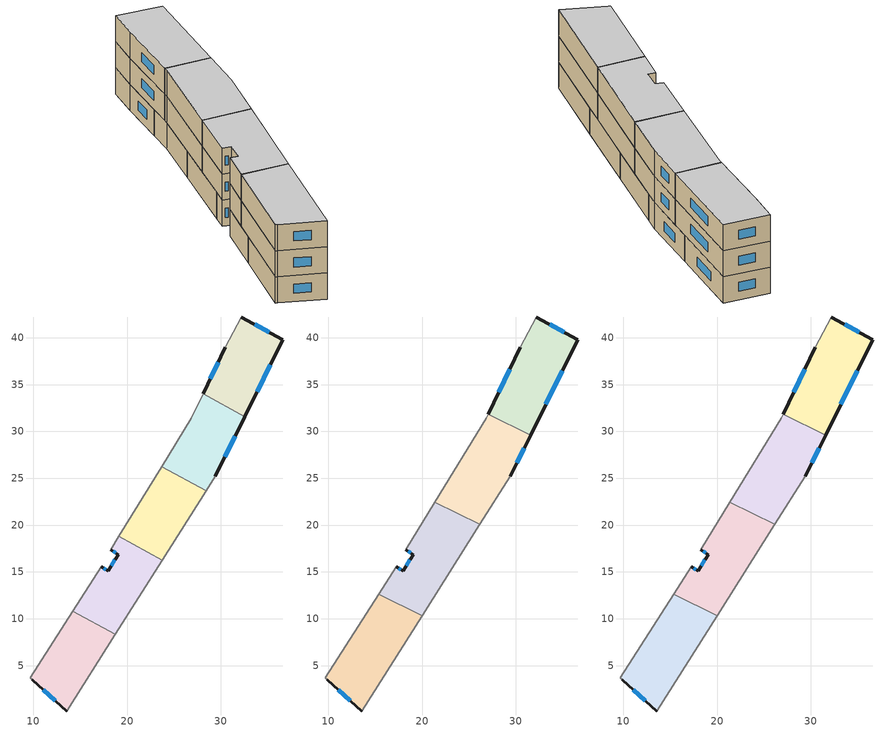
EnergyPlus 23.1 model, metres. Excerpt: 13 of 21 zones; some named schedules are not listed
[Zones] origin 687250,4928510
870c8e3164abf7e1_F0_dwelling_0
 floor ground (EU_floor_Construction): 18.72,8.33 13.54,0.16 9.87,3.52 9.68,3.71 14.21,10.8 z0
 wall outside (EU_wall_Construction): 9.87,3.52 13.54,0.16 z0:3
 wall adiabatic (EU_wall_Construction): 14.21,10.8 9.68,3.71 9.87,3.52 / 13.54,0.16 18.72,8.33 z0:3
 wall to 870c8e3164abf7e1_F0_dwelling_1 (EU_wall_Construction): 18.72,8.33 14.21,10.8 z0:3
 window (EU_Window_Construction): 11.06,2.42 12.35,1.25 z0.98:2.02
870c8e3164abf7e1_F0_dwelling_1
 floor ground (EU_floor_Construction): 23.75,16.26 18.72,8.33 14.21,10.8 17.26,15.57 17.97,15.11 19.04,16.86 18.27,17.38 19.14,18.8 z0
 wall outside (EU_wall_Construction): 18.27,17.38 19.04,16.86 17.97,15.11 17.26,15.57 z0:3
 wall to 870c8e3164abf7e1_F0_dwelling_2 (EU_wall_Construction): 23.75,16.26 19.14,18.8 z0:3
 wall adiabatic (EU_wall_Construction): 18.72,8.33 23.75,16.26 / 17.26,15.57 14.21,10.8 / 19.14,18.8 18.27,17.38 z0:3
 window (EU_Window_Construction): 17.74,15.25 17.49,15.42 / 18.69,16.29 18.32,15.67 / 18.52,17.21 18.79,17.03 z0.98:2.02
870c8e3164abf7e1_F0_dwelling_2
 floor ground (EU_floor_Construction): 28.44,23.65 23.75,16.26 19.14,18.8 23.7,26.25 z0
 wall adiabatic (EU_wall_Construction): 23.7,26.25 19.14,18.8 / 23.75,16.26 28.44,23.65 z0:3
 wall to 870c8e3164abf7e1_F0_dwelling_3 (EU_wall_Construction): 28.44,23.65 23.7,26.25 z0:3
870c8e3164abf7e1_F0_dwelling_3
 floor ground (EU_floor_Construction): 32.56,31.58 29.42,25.21 28.44,23.65 23.7,26.25 26.87,31.42 28.12,34.02 z0
 wall outside (EU_wall_Construction): 29.42,25.21 32.56,31.58 z0:3
 wall adiabatic (EU_wall_Construction): 28.44,23.65 29.42,25.21 / 28.12,34.02 26.87,31.42 23.7,26.25 z0:3
 wall to 870c8e3164abf7e1_F0_dwelling_4 (EU_wall_Construction): 32.56,31.58 28.12,34.02 z0:3
 window (EU_Window_Construction): 30.44,27.28 31.54,29.51 z0.98:2.02
870c8e3164abf7e1_F0_dwelling_4
 floor ground (EU_floor_Construction): 36.61,39.79 32.56,31.58 28.12,34.02 30.5,38.99 32.17,42.21 z0
 wall outside (EU_wall_Construction): 32.56,31.58 36.61,39.79 32.17,42.21 / 30.5,38.99 28.12,34.02 z0:3
 wall adiabatic (EU_wall_Construction): 32.17,42.21 30.5,38.99 z0:3
 window (EU_Window_Construction): 33.88,34.25 35.29,37.12 / 29.72,37.37 28.89,35.64 / 35.17,40.58 33.61,41.43 z0.98:2.02
870c8e3164abf7e1_F1_dwelling_0
 floor to 870c8e3164abf7e1_F0_dwelling_0 (EU_floor_Construction): 18.72,8.33 13.54,0.16 9.87,3.52 9.68,3.71 14.21,10.8 z3
 floor to 870c8e3164abf7e1_F0_dwelling_1 (EU_floor_Construction): 20,10.34 18.72,8.33 14.21,10.8 15.38,12.62 z3
 wall outside (EU_wall_Construction): 9.87,3.52 13.54,0.16 z3:6
 wall adiabatic (EU_wall_Construction): 15.38,12.62 9.68,3.71 9.87,3.52 / 13.54,0.16 20,10.34 z3:6
 wall to 870c8e3164abf7e1_F1_dwelling_1 (EU_wall_Construction): 20,10.34 15.38,12.62 z3:6
 window (EU_Window_Construction): 11.06,2.42 12.35,1.25 z3.98:5.02
870c8e3164abf7e1_F1_dwelling_1
 floor to 870c8e3164abf7e1_F0_dwelling_1 (EU_floor_Construction): 23.75,16.26 20,10.34 15.38,12.62 17.26,15.57 17.97,15.11 19.04,16.86 18.27,17.38 19.14,18.8 z3
 floor to 870c8e3164abf7e1_F0_dwelling_2 (EU_floor_Construction): 26.17,20.08 23.75,16.26 19.14,18.8 21.37,22.45 z3
 wall outside (EU_wall_Construction): 18.27,17.38 19.04,16.86 17.97,15.11 17.26,15.57 z3:6
 wall to 870c8e3164abf7e1_F1_dwelling_2 (EU_wall_Construction): 26.17,20.08 21.37,22.45 z3:6
 wall adiabatic (EU_wall_Construction): 20,10.34 26.17,20.08 / 17.26,15.57 15.38,12.62 / 21.37,22.45 18.27,17.38 z3:6
 window (EU_Window_Construction): 17.74,15.25 17.49,15.42 / 18.69,16.29 18.32,15.67 / 18.52,17.21 18.79,17.03 z3.98:5.02
870c8e3164abf7e1_F1_dwelling_2
 floor to 870c8e3164abf7e1_F0_dwelling_2 (EU_floor_Construction): 28.44,23.65 26.17,20.08 21.37,22.45 23.7,26.25 z3
 floor to 870c8e3164abf7e1_F0_dwelling_3 (EU_floor_Construction): 31.59,29.62 29.42,25.21 28.44,23.65 23.7,26.25 26.87,31.42 27.07,31.84 z3
 wall outside (EU_wall_Construction): 29.42,25.21 31.59,29.62 z3:6
 wall adiabatic (EU_wall_Construction): 26.17,20.08 29.42,25.21 / 27.07,31.84 26.87,31.42 21.37,22.45 z3:6
 wall to 870c8e3164abf7e1_F1_dwelling_3 (EU_wall_Construction): 31.59,29.62 27.07,31.84 z3:6
 window (EU_Window_Construction): 30.13,26.64 30.89,28.18 z3.98:5.02
870c8e3164abf7e1_F1_dwelling_3
 floor to 870c8e3164abf7e1_F0_dwelling_4 (EU_floor_Construction): 36.61,39.79 32.56,31.58 28.12,34.02 30.5,38.99 32.17,42.21 z3
 floor to 870c8e3164abf7e1_F0_dwelling_3 (EU_floor_Construction): 32.56,31.58 31.59,29.62 27.07,31.84 28.12,34.02 z3
 wall outside (EU_wall_Construction): 31.59,29.62 36.61,39.79 32.17,42.21 / 30.5,38.99 27.07,31.84 z3:6
 wall adiabatic (EU_wall_Construction): 32.17,42.21 30.5,38.99 z3:6
 window (EU_Window_Construction): 33.22,32.93 34.98,36.48 / 29.38,36.66 28.18,34.16 / 35.17,40.58 33.61,41.43 z3.98:5.02
870c8e3164abf7e1_F2_dwelling_0
 floor to 870c8e3164abf7e1_F1_dwelling_0 (EU_floor_Construction): 20,10.34 13.54,0.16 9.87,3.52 9.68,3.71 15.38,12.62 z6
 wall outside (EU_wall_Construction): 9.87,3.52 13.54,0.16 z6:9
 wall adiabatic (EU_wall_Construction): 15.38,12.62 9.68,3.71 9.87,3.52 / 13.54,0.16 20,10.34 z6:9
 wall to 870c8e3164abf7e1_F2_dwelling_1 (EU_wall_Construction): 20,10.34 15.38,12.62 z6:9
 window (EU_Window_Construction): 11.06,2.42 12.35,1.25 z6.98:8.02
 ceiling to 870c8e3164abf7e1_F3_dwelling_0 (EU_floor_Construction): 13.54,0.16 20,10.34 15.38,12.62 9.68,3.71 9.87,3.52 z9
870c8e3164abf7e1_F2_dwelling_1
 floor to 870c8e3164abf7e1_F1_dwelling_1 (EU_floor_Construction): 26.17,20.08 20,10.34 15.38,12.62 17.26,15.57 17.97,15.11 19.04,16.86 18.27,17.38 21.37,22.45 z6
 wall outside (EU_wall_Construction): 18.27,17.38 19.04,16.86 17.97,15.11 17.26,15.57 z6:9
 wall to 870c8e3164abf7e1_F2_dwelling_2 (EU_wall_Construction): 26.17,20.08 21.37,22.45 z6:9
 wall adiabatic (EU_wall_Construction): 20,10.34 26.17,20.08 / 17.26,15.57 15.38,12.62 / 21.37,22.45 18.27,17.38 z6:9
 window (EU_Window_Construction): 17.74,15.25 17.49,15.42 / 18.69,16.29 18.32,15.67 / 18.52,17.21 18.79,17.03 z6.98:8.02
 ceiling to 870c8e3164abf7e1_F3_dwelling_1 (EU_floor_Construction): 20,10.34 26.17,20.08 21.37,22.45 18.27,17.38 19.04,16.86 17.97,15.11 17.26,15.57 15.38,12.62 z9
870c8e3164abf7e1_F2_dwelling_2
 floor to 870c8e3164abf7e1_F1_dwelling_2 (EU_floor_Construction): 31.59,29.62 29.42,25.21 26.17,20.08 21.37,22.45 26.87,31.42 27.07,31.84 z6
 wall outside (EU_wall_Construction): 29.42,25.21 31.59,29.62 z6:9
 wall adiabatic (EU_wall_Construction): 26.17,20.08 29.42,25.21 / 27.07,31.84 26.87,31.42 21.37,22.45 z6:9
 wall to 870c8e3164abf7e1_F2_dwelling_3 (EU_wall_Construction): 31.59,29.62 27.07,31.84 z6:9
 window (EU_Window_Construction): 30.13,26.64 30.89,28.18 z6.98:8.02
 ceiling to 870c8e3164abf7e1_F3_dwelling_2 (EU_floor_Construction): 26.17,20.08 29.42,25.21 31.59,29.62 27.07,31.84 26.87,31.42 21.37,22.45 z9
870c8e3164abf7e1_F2_dwelling_3
 floor to 870c8e3164abf7e1_F1_dwelling_3 (EU_floor_Construction): 36.61,39.79 31.59,29.62 27.07,31.84 30.5,38.99 32.17,42.21 z6
 wall outside (EU_wall_Construction): 31.59,29.62 36.61,39.79 32.17,42.21 / 30.5,38.99 27.07,31.84 z6:9
 wall adiabatic (EU_wall_Construction): 32.17,42.21 30.5,38.99 z6:9
 window (EU_Window_Construction): 33.22,32.93 34.98,36.48 / 29.38,36.66 28.18,34.16 / 35.17,40.58 33.61,41.43 z6.98:8.02
 ceiling to 870c8e3164abf7e1_F3_dwelling_3 (EU_floor_Construction): 31.59,29.62 36.61,39.79 32.17,42.21 30.5,38.99 27.07,31.84 z9
[Building]
EU S2 Campaign: North Axis=0; Terrain=City; Solar Distribution=FullExterior
[Site:Location]
Bologna: Latitude=44.5; Longitude=11.25; Time Zone=1; Elevation=37
[SizingPeriod:WeatherFileDays]
AnnualSizingPeriod: Begin Month=1; Begin Day of Month=1; End Month=12; End Day of Month=31; Day of Week for Start Day=Monday; Use Weather File Daylight Saving Period=No; Use Weather File Rain and Snow Indicators=No
[MATERIAL]
EU_InternalMass_Material: Roughness=MediumRough; Thickness=0.1; Conductivity=1; Density=1800; Specific Heat=900; Thermal Absorptance=0.9; Solar Absorptance=0.7; Visible Absorptance=0.7
[MATERIAL:NOMASS] Roughness=MediumRough; Thermal Absorptance=0.9; Solar Absorptance=0.7; Visible Absorptance=0.7
Name | Thermal Resistance
EU_wall_NoMass | 0.905828
EU_floor_NoMass | 0.67114
[WINDOWMATERIAL:SIMPLEGLAZINGSYSTEM]
EU_Window_SimpleGlazing: UFactor=4.52486; Solar Heat Gain Coefficient=0.85; Visible Transmittance=0.85
[CONSTRUCTION]
EU_wall_Construction: EU_wall_NoMass
EU_floor_Construction: EU_floor_NoMass
EU_Window_Construction: EU_Window_SimpleGlazing
EU_InternalMass_Construction: EU_InternalMass_Material
[ZONE] Type=1; Multiplier=1; Ceiling Height=autocalculate; Floor Area=autocalculate; Part of Total Floor Area=Yes
Name | Volume
870c8e3164abf7e1_F0_dwelling_0 | 139.755
870c8e3164abf7e1_F1_dwelling_0; 870c8e3164abf7e1_F2_dwelling_0 | 174.684
870c8e3164abf7e1_F0_dwelling_1 | 139.762
870c8e3164abf7e1_F1_dwelling_1; 870c8e3164abf7e1_F2_dwelling_1 | 174.683
870c8e3164abf7e1_F0_dwelling_2 | 139.747
870c8e3164abf7e1_F1_dwelling_2; 870c8e3164abf7e1_F2_dwelling_2 | 174.681
870c8e3164abf7e1_F0_dwelling_3; 870c8e3164abf7e1_F0_dwelling_4 | 139.756
870c8e3164abf7e1_F1_dwelling_3; 870c8e3164abf7e1_F2_dwelling_3 | 174.689
[INTERNALMASS] Construction=EU_InternalMass_Construction
Name | Zone or ZoneList | Surface Area
870c8e3164abf7e1_F0_dwelling_0_EU_InternalMass | 870c8e3164abf7e1_F0_dwelling_0 | 46.5856
870c8e3164abf7e1_F0_dwelling_1_EU_InternalMass | 870c8e3164abf7e1_F0_dwelling_1 | 46.5874
870c8e3164abf7e1_F0_dwelling_2_EU_InternalMass | 870c8e3164abf7e1_F0_dwelling_2 | 46.5821
870c8e3164abf7e1_F0_dwelling_3_EU_InternalMass | 870c8e3164abf7e1_F0_dwelling_3 | 46.5849
870c8e3164abf7e1_F0_dwelling_4_EU_InternalMass | 870c8e3164abf7e1_F0_dwelling_4 | 46.5853
870c8e3164abf7e1_F1_dwelling_0_EU_InternalMass | 870c8e3164abf7e1_F1_dwelling_0 | 58.2283
870c8e3164abf7e1_F1_dwelling_1_EU_InternalMass | 870c8e3164abf7e1_F1_dwelling_1 | 58.2277
870c8e3164abf7e1_F1_dwelling_2_EU_InternalMass | 870c8e3164abf7e1_F1_dwelling_2 | 58.2267
870c8e3164abf7e1_F1_dwelling_3_EU_InternalMass | 870c8e3164abf7e1_F1_dwelling_3 | 58.2295
870c8e3164abf7e1_F2_dwelling_0_EU_InternalMass | 870c8e3164abf7e1_F2_dwelling_0 | 58.2283
870c8e3164abf7e1_F2_dwelling_1_EU_InternalMass | 870c8e3164abf7e1_F2_dwelling_1 | 58.2277
870c8e3164abf7e1_F2_dwelling_2_EU_InternalMass | 870c8e3164abf7e1_F2_dwelling_2 | 58.2267
870c8e3164abf7e1_F2_dwelling_3_EU_InternalMass | 870c8e3164abf7e1_F2_dwelling_3 | 58.2295
[OTHEREQUIPMENT] Fuel Type=Electricity; Design Level Calculation Method=Watts/Area; Power per Zone Floor Area=1; Fraction Latent=0; Fraction Radiant=0; Fraction Lost=0; Carbon Dioxide Generation Rate=0; EndUse Subcategory=EU_Step8_InternalGains
Name | Zone or ZoneList or Space or SpaceList | Schedule
EU_Step8_InternalGain_870c8e3164abf7e1_F0_dwelling_0_f000 | 870c8e3164abf7e1_F0_dwelling_0 | EU_Step8_GainSchedule_870c8e3164abf7e1_F0_dwelling_0_f000
EU_Step8_InternalGain_870c8e3164abf7e1_F0_dwelling_1_f000 | 870c8e3164abf7e1_F0_dwelling_1 | EU_Step8_GainSchedule_870c8e3164abf7e1_F0_dwelling_1_f000
EU_Step8_InternalGain_870c8e3164abf7e1_F0_dwelling_2_f000 | 870c8e3164abf7e1_F0_dwelling_2 | EU_Step8_GainSchedule_870c8e3164abf7e1_F0_dwelling_2_f000
EU_Step8_InternalGain_870c8e3164abf7e1_F0_dwelling_3_f000 | 870c8e3164abf7e1_F0_dwelling_3 | EU_Step8_GainSchedule_870c8e3164abf7e1_F0_dwelling_3_f000
EU_Step8_InternalGain_870c8e3164abf7e1_F0_dwelling_4_f000 | 870c8e3164abf7e1_F0_dwelling_4 | EU_Step8_GainSchedule_870c8e3164abf7e1_F0_dwelling_4_f000
EU_Step8_InternalGain_870c8e3164abf7e1_F1_dwelling_0_f000 | 870c8e3164abf7e1_F1_dwelling_0 | EU_Step8_GainSchedule_870c8e3164abf7e1_F1_dwelling_0_f000
EU_Step8_InternalGain_870c8e3164abf7e1_F1_dwelling_1_f000 | 870c8e3164abf7e1_F1_dwelling_1 | EU_Step8_GainSchedule_870c8e3164abf7e1_F1_dwelling_1_f000
EU_Step8_InternalGain_870c8e3164abf7e1_F1_dwelling_2_f000 | 870c8e3164abf7e1_F1_dwelling_2 | EU_Step8_GainSchedule_870c8e3164abf7e1_F1_dwelling_2_f000
EU_Step8_InternalGain_870c8e3164abf7e1_F1_dwelling_3_f000 | 870c8e3164abf7e1_F1_dwelling_3 | EU_Step8_GainSchedule_870c8e3164abf7e1_F1_dwelling_3_f000
EU_Step8_InternalGain_870c8e3164abf7e1_F2_dwelling_0_f000 | 870c8e3164abf7e1_F2_dwelling_0 | EU_Step8_GainSchedule_870c8e3164abf7e1_F2_dwelling_0_f000
EU_Step8_InternalGain_870c8e3164abf7e1_F2_dwelling_1_f000 | 870c8e3164abf7e1_F2_dwelling_1 | EU_Step8_GainSchedule_870c8e3164abf7e1_F2_dwelling_1_f000
EU_Step8_InternalGain_870c8e3164abf7e1_F2_dwelling_2_f000 | 870c8e3164abf7e1_F2_dwelling_2 | EU_Step8_GainSchedule_870c8e3164abf7e1_F2_dwelling_2_f000
EU_Step8_InternalGain_870c8e3164abf7e1_F2_dwelling_3_f000 | 870c8e3164abf7e1_F2_dwelling_3 | EU_Step8_GainSchedule_870c8e3164abf7e1_F2_dwelling_3_f000
[ZONEVENTILATION:DESIGNFLOWRATE] Schedule=EU_AlwaysOn; Design Flow Rate Calculation Method=AirChanges/Hour; Air Changes per Hour=0.73129; Ventilation Type=Natural; Fan Pressure Rise=0; Fan Total Efficiency=1; Constant Term Coefficient=1; Temperature Term Coefficient=0; Velocity Term Coefficient=0; Velocity Squared Term Coefficient=0; Minimum Indoor Temperature=-100; Maximum Indoor Temperature=100; Delta Temperature=-100; Minimum Outdoor Temperature=-100; Maximum Outdoor Temperature=100; Maximum Wind Speed=40
Name | Zone or ZoneList or Space or SpaceList
EU_ConstantAir_870c8e3164abf7e1_F0_dwelling_0 | 870c8e3164abf7e1_F0_dwelling_0
EU_ConstantAir_870c8e3164abf7e1_F0_dwelling_1 | 870c8e3164abf7e1_F0_dwelling_1
EU_ConstantAir_870c8e3164abf7e1_F0_dwelling_2 | 870c8e3164abf7e1_F0_dwelling_2
EU_ConstantAir_870c8e3164abf7e1_F0_dwelling_3 | 870c8e3164abf7e1_F0_dwelling_3
EU_ConstantAir_870c8e3164abf7e1_F0_dwelling_4 | 870c8e3164abf7e1_F0_dwelling_4
EU_ConstantAir_870c8e3164abf7e1_F1_dwelling_0 | 870c8e3164abf7e1_F1_dwelling_0
EU_ConstantAir_870c8e3164abf7e1_F1_dwelling_1 | 870c8e3164abf7e1_F1_dwelling_1
EU_ConstantAir_870c8e3164abf7e1_F1_dwelling_2 | 870c8e3164abf7e1_F1_dwelling_2
EU_ConstantAir_870c8e3164abf7e1_F1_dwelling_3 | 870c8e3164abf7e1_F1_dwelling_3
EU_ConstantAir_870c8e3164abf7e1_F2_dwelling_0 | 870c8e3164abf7e1_F2_dwelling_0
EU_ConstantAir_870c8e3164abf7e1_F2_dwelling_1 | 870c8e3164abf7e1_F2_dwelling_1
EU_ConstantAir_870c8e3164abf7e1_F2_dwelling_2 | 870c8e3164abf7e1_F2_dwelling_2
EU_ConstantAir_870c8e3164abf7e1_F2_dwelling_3 | 870c8e3164abf7e1_F2_dwelling_3
[HVACTEMPLATE:THERMOSTAT] Constant Heating Setpoint=20; Constant Cooling Setpoint=50
EU_HeatOnly_870c8e3164abf7e1_F0_dwelling_0; EU_HeatOnly_870c8e3164abf7e1_F0_dwelling_1; EU_HeatOnly_870c8e3164abf7e1_F0_dwelling_2; EU_HeatOnly_870c8e3164abf7e1_F0_dwelling_3; EU_HeatOnly_870c8e3164abf7e1_F0_dwelling_4; EU_HeatOnly_870c8e3164abf7e1_F1_dwelling_0; EU_HeatOnly_870c8e3164abf7e1_F1_dwelling_1; EU_HeatOnly_870c8e3164abf7e1_F1_dwelling_2; EU_HeatOnly_870c8e3164abf7e1_F1_dwelling_3; EU_HeatOnly_870c8e3164abf7e1_F2_dwelling_0; EU_HeatOnly_870c8e3164abf7e1_F2_dwelling_1; EU_HeatOnly_870c8e3164abf7e1_F2_dwelling_2; EU_HeatOnly_870c8e3164abf7e1_F2_dwelling_3; EU_HeatOnly_870c8e3164abf7e1_F3_dwelling_0; EU_HeatOnly_870c8e3164abf7e1_F3_dwelling_1; EU_HeatOnly_870c8e3164abf7e1_F3_dwelling_2; EU_HeatOnly_870c8e3164abf7e1_F3_dwelling_3; EU_HeatOnly_870c8e3164abf7e1_F4_dwelling_0; EU_HeatOnly_870c8e3164abf7e1_F4_dwelling_1; EU_HeatOnly_870c8e3164abf7e1_F4_dwelling_2; EU_HeatOnly_870c8e3164abf7e1_F4_dwelling_3
[HVACTEMPLATE:ZONE:IDEALLOADSAIRSYSTEM] System Availability Schedule=EU_AlwaysOn; Maximum Heating Supply Air Temperature=50; Minimum Cooling Supply Air Temperature=13; Maximum Heating Supply Air Humidity Ratio=0.0156; Minimum Cooling Supply Air Humidity Ratio=0.0077; Heating Limit=NoLimit; Cooling Limit=NoLimit; Heating Availability Schedule=EU_AlwaysOn; Cooling Availability Schedule=EU_CoolingOff; Dehumidification Control Type=ConstantSensibleHeatRatio; Cooling Sensible Heat Ratio=0.7; Dehumidification Setpoint=60; Humidification Control Type=None; Humidification Setpoint=30; Outdoor Air Method=None; Outdoor Air Flow Rate per Person=0.00944; Outdoor Air Flow Rate per Zone Floor Area=0; Outdoor Air Flow Rate per Zone=0; Demand Controlled Ventilation Type=None; Outdoor Air Economizer Type=NoEconomizer; Heat Recovery Type=None; Sensible Heat Recovery Effectiveness=0.7; Latent Heat Recovery Effectiveness=0.65
Name | Template Thermostat
870c8e3164abf7e1_F0_dwelling_0 | EU_HeatOnly_870c8e3164abf7e1_F0_dwelling_0
870c8e3164abf7e1_F0_dwelling_1 | EU_HeatOnly_870c8e3164abf7e1_F0_dwelling_1
870c8e3164abf7e1_F0_dwelling_2 | EU_HeatOnly_870c8e3164abf7e1_F0_dwelling_2
870c8e3164abf7e1_F0_dwelling_3 | EU_HeatOnly_870c8e3164abf7e1_F0_dwelling_3
870c8e3164abf7e1_F0_dwelling_4 | EU_HeatOnly_870c8e3164abf7e1_F0_dwelling_4
870c8e3164abf7e1_F1_dwelling_0 | EU_HeatOnly_870c8e3164abf7e1_F1_dwelling_0
870c8e3164abf7e1_F1_dwelling_1 | EU_HeatOnly_870c8e3164abf7e1_F1_dwelling_1
870c8e3164abf7e1_F1_dwelling_2 | EU_HeatOnly_870c8e3164abf7e1_F1_dwelling_2
870c8e3164abf7e1_F1_dwelling_3 | EU_HeatOnly_870c8e3164abf7e1_F1_dwelling_3
870c8e3164abf7e1_F2_dwelling_0 | EU_HeatOnly_870c8e3164abf7e1_F2_dwelling_0
870c8e3164abf7e1_F2_dwelling_1 | EU_HeatOnly_870c8e3164abf7e1_F2_dwelling_1
870c8e3164abf7e1_F2_dwelling_2 | EU_HeatOnly_870c8e3164abf7e1_F2_dwelling_2
870c8e3164abf7e1_F2_dwelling_3 | EU_HeatOnly_870c8e3164abf7e1_F2_dwelling_3
[SIZING:ZONE] Zone Cooling Design Supply Air Temperature Input Method=SupplyAirTemperature; Zone Cooling Design Supply Air Temperature=13; Zone Heating Design Supply Air Temperature Input Method=SupplyAirTemperature; Zone Heating Design Supply Air Temperature=50; Zone Cooling Design Supply Air Humidity Ratio=0.008; Zone Heating Design Supply Air Humidity Ratio=0.008; Cooling Design Air Flow Method=DesignDay; Cooling Design Air Flow Rate=0; Cooling Minimum Air Flow per Zone Floor Area=0.000762; Cooling Minimum Air Flow=0; Cooling Minimum Air Flow Fraction=0.2; Heating Design Air Flow Method=DesignDay; Heating Design Air Flow Rate=0; Heating Maximum Air Flow per Zone Floor Area=0.002032; Heating Maximum Air Flow=0.141576; Heating Maximum Air Flow Fraction=0.3; Account for Dedicated Outdoor Air System=No; Dedicated Outdoor Air System Control Strategy=NeutralSupplyAir; Dedicated Outdoor Air Low Setpoint Temperature for Design=autosize; Dedicated Outdoor Air High Setpoint Temperature for Design=autosize; Zone Load Sizing Method=Sensible Load Only No Latent Load; Zone Latent Cooling Design Supply Air Humidity Ratio Input Method=HumidityRatioDifference; Zone Cooling Design Supply Air Humidity Ratio Difference=0.005; Zone Latent Heating Design Supply Air Humidity Ratio Input Method=HumidityRatioDifference; Zone Humidification Design Supply Air Humidity Ratio Difference=0.005
870c8e3164abf7e1_F0_dwelling_0; 870c8e3164abf7e1_F0_dwelling_1; 870c8e3164abf7e1_F0_dwelling_2; 870c8e3164abf7e1_F0_dwelling_3; 870c8e3164abf7e1_F0_dwelling_4; 870c8e3164abf7e1_F1_dwelling_0; 870c8e3164abf7e1_F1_dwelling_1; 870c8e3164abf7e1_F1_dwelling_2; 870c8e3164abf7e1_F1_dwelling_3; 870c8e3164abf7e1_F2_dwelling_0; 870c8e3164abf7e1_F2_dwelling_1; 870c8e3164abf7e1_F2_dwelling_2; 870c8e3164abf7e1_F2_dwelling_3
[SCHEDULE:FILE] Column Number=1; Rows to Skip at Top=0; Number of Hours of Data=8760; Column Separator=Comma; Interpolate to Timestep=No; Minutes per Item=60; Adjust Schedule for Daylight Savings=Yes
Name | File
EU_Step8_GainSchedule_870c8e3164abf7e1_F0_dwelling_0_f000 | ../../schedules/870c8e3164abf7e1/870c8e3164abf7e1_F0_dwelling_0_f000_gain.csv
EU_Step8_GainSchedule_870c8e3164abf7e1_F0_dwelling_1_f000 | ../../schedules/870c8e3164abf7e1/870c8e3164abf7e1_F0_dwelling_1_f000_gain.csv
EU_Step8_GainSchedule_870c8e3164abf7e1_F0_dwelling_2_f000 | ../../schedules/870c8e3164abf7e1/870c8e3164abf7e1_F0_dwelling_2_f000_gain.csv
